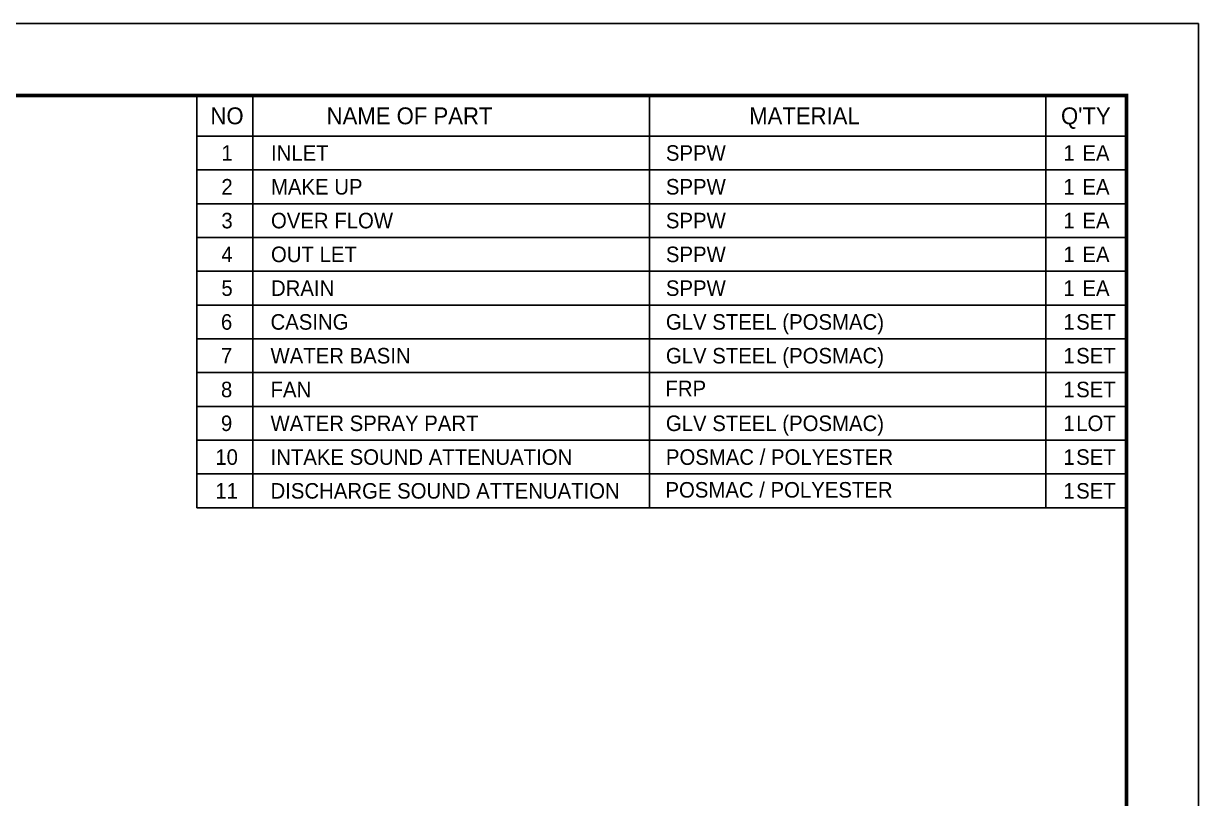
# Model space of a CAD drawing. Header units: millimetres. Extents: x 3756 to 33163, y 2897 to 23692.
# Drawn here: x 21753 to 33163, y 16163 to 23692 of the extents above; entities that cross this region are included whole.
import ezdxf
from ezdxf.enums import TextEntityAlignment as Align

# ---------------------------------------------------------------- set-up
doc = ezdxf.new("R2010")
doc.units = ezdxf.units.MM
for name, color, linetype in [('냉각탑_box', 1, 'Continuous'), ('냉각탑_form', 1, 'Continuous'), ('냉각탑_text', 3, 'Continuous')]:
    doc.layers.add(name, color=color, linetype=linetype)
doc.styles.add('돋움', font='Dotum.ttf')

# ---------------------------------------------------------------- blocks, each defined once
blk = doc.blocks.new('냉각탑form')
at = {"layer": 'Defpoints'}
blk.add_lwpolyline([(0, 297.07), (420.1, 297.07), (420.1, 0), (0, 0)], close=True, dxfattribs=at)
at = {"layer": '냉각탑_form', "const_width": 0.5}
blk.add_lwpolyline([(10, 287.07), (10, 10), (410.1, 10), (410.1, 287.07)], close=True, dxfattribs=at)

msp = doc.modelspace()

# ---------------------------------------------------------------- linework, layer by layer
at = {"layer": '냉각탑_box'}
for p, q in [((23979, 22991.8), (23979, 19644.1)), ((27833, 22991.8), (27833, 19644.1)), ((31681.1, 22991.8), (31681.1, 19644.1)), ((23437.2, 22598), (32462.9, 22598)), ((23437.2, 22269.8), (32462.9, 22269.8)), ((23437.2, 21941.5), (32462.9, 21941.5)), ((23437.2, 21613.3), (32462.9, 21613.3)), ((23437.2, 21285.1), (32462.9, 21285.1)), ((23437.2, 20956.9), (32462.9, 20956.9)), ((23437.2, 20628.7), (32462.9, 20628.7)), ((23437.2, 20300.5), (32462.9, 20300.5)), ((23437.2, 19972.3), (32462.9, 19972.3)), ((23437.2, 19644.1), (32462.9, 19644.1)), ((23437.2, 19644.1), (32462.9, 19644.1)), ((23979, 19644.1), (23979, 18987.6)), ((27833, 19644.1), (27833, 18987.6)), ((31681.1, 19644.1), (31681.1, 18987.6)), ((23437.2, 19315.9), (32462.9, 19315.9)), ((23437.2, 18987.6), (32462.9, 18987.6))]:
    msp.add_line(p, q, dxfattribs=at)
for points in [[(23437.2, 19644.1), (23437.2, 22991.8), (32462.9, 22991.8), (32462.9, 18659.4)], [(23437.2, 18987.6), (23437.2, 19644.1)]]:
    msp.add_lwpolyline(points, dxfattribs=at)

# ---------------------------------------------------------------- block references
at = {"layer": '냉각탑_form', "xscale": 70, "yscale": 70, "zscale": 70}
msp.add_blockref('냉각탑form', (3755.9, 2896.9), dxfattribs=at)

# ---------------------------------------------------------------- texts
at = {"layer": '냉각탑_text', "style": '돋움'}
for s, height, p in [('NO', 164.11, (23729.3, 22794.9)), ('NAME OF PART', 164.106, (25501.6, 22794.9)), ('MATERIAL', 164.11, (29336.7, 22794.9)), ("Q'TY", 164.11, (32069.1, 22794.9)), ('1', 151, (23729.3, 22433.9)), ('1', 151, (31905, 22433.9)), ('EA', 150.98, (32167.5, 22433.9)), ('2', 151, (23729.3, 22105.7)), ('1', 151, (31905, 22105.7)), ('EA', 150.98, (32167.5, 22105.7)), ('3', 151, (23729.3, 21777.4)), ('1', 151, (31905, 21777.4)), ('EA', 150.98, (32167.5, 21777.4)), ('4', 151, (23729.3, 21449.2)), ('1', 151, (31905, 21449.2)), ('EA', 150.98, (32167.5, 21449.2)), ('5', 151, (23729.3, 21121)), ('1', 151, (31905, 21121)), ('EA', 150.98, (32167.5, 21121)), ('6', 151, (23725, 20792.8)), ('1', 151, (31905, 20792.8)), ('SET', 150.98, (32167.5, 20792.8)), ('7', 151, (23725, 20464.6)), ('1', 151, (31905, 20464.6)), ('SET', 150.98, (32167.5, 20464.6)), ('8', 151, (23725, 20136.4)), ('1', 151, (31905, 20136.4)), ('SET', 150.98, (32167.5, 20136.4)), ('9', 151, (23725, 19808.2)), ('1', 151, (31905, 19808.2)), ('LOT', 150.98, (32167.5, 19808.2)), ('10', 150.98, (23725, 19480)), ('1', 151, (31905, 19480)), ('SET', 150.98, (32167.5, 19480)), ('11', 150.98, (23725, 19151.7)), ('1', 151, (31905, 19151.7)), ('SET', 150.98, (32167.5, 19151.7))]:
    msp.add_text(s, height=height, dxfattribs=at).set_placement(p, align=Align.MIDDLE_CENTER)
for s, height, p in [('INLET ', 150.98, (24156, 22433.9)), ('SPPW', 150.98, (27991, 22433.9)), ('MAKE UP', 150.98, (24156, 22105.7)), ('SPPW', 150.98, (27991, 22105.7)), ('OVER FLOW', 150.98, (24156, 21777.4)), ('SPPW', 150.98, (27991, 21777.4)), ('OUT LET ', 150.98, (24156, 21449.2)), ('SPPW', 150.98, (27991, 21449.2)), ('DRAIN', 150.98, (24156, 21121)), ('SPPW', 150.98, (27991, 21121)), ('CASING', 150.98, (24151.7, 20792.8)), ('GLV STEEL (POSMAC)', 150.977, (27991, 20792.8)), ('WATER BASIN', 150.977, (24151.7, 20464.6)), ('GLV STEEL (POSMAC)', 150.977, (27991, 20464.6)), ('FAN', 150.98, (24151.7, 20136.4)), ('FRP', 150.98, (27986.7, 20146.5)), ('WATER SPRAY PART', 150.977, (24151.7, 19808.2)), ('GLV STEEL (POSMAC)', 150.977, (27991, 19808.2)), ('INTAKE SOUND ATTENUATION', 150.977, (24151.7, 19480)), ('POSMAC / POLYESTER', 150.977, (27991, 19480)), ('DISCHARGE SOUND ATTENUATION', 150.977, (24151.7, 19151.7)), ('POSMAC / POLYESTER', 150.977, (27986.7, 19161.8))]:
    msp.add_text(s, height=height, dxfattribs=at).set_placement(p, align=Align.MIDDLE_LEFT)

doc.saveas('drawing.dxf')
